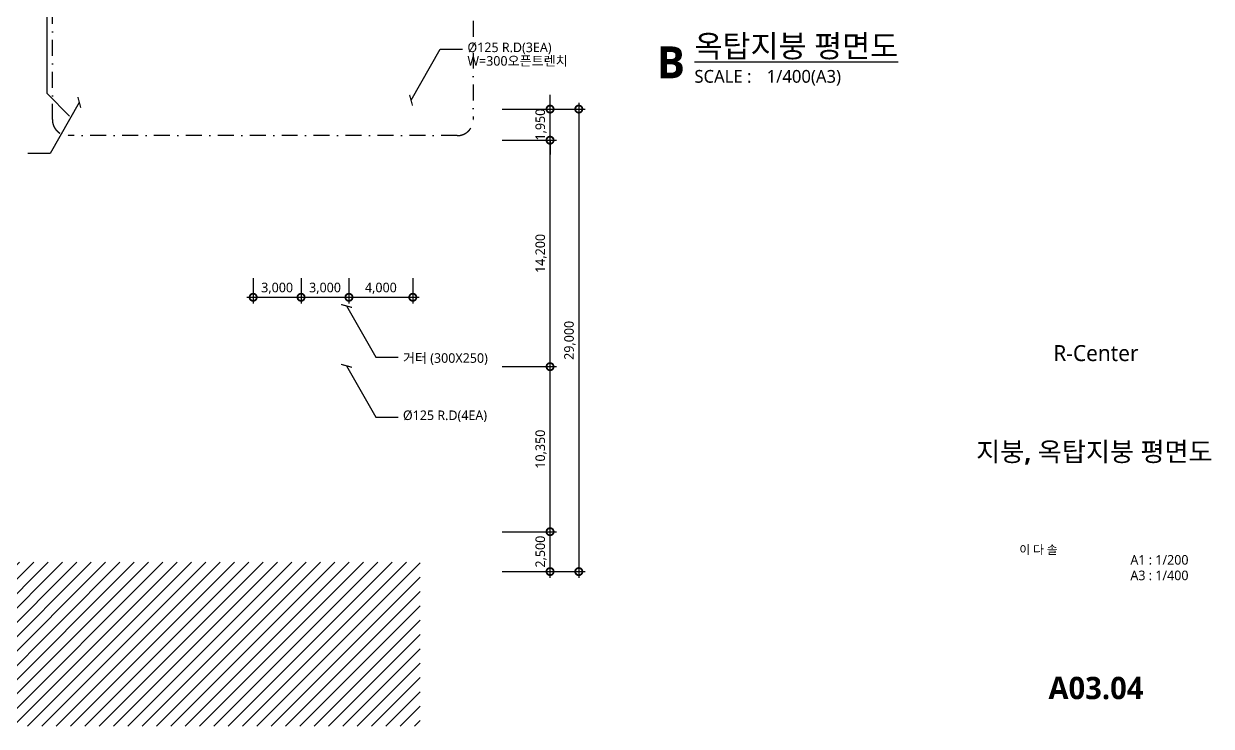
# Model space of a CAD drawing. Header units: millimetres. Extents: x -145104 to 501096, y 3876 to 113496.
# Drawn here: x 425322 to 499720, y 3876 to 47929 of the extents above; entities that cross this region are included whole.
import ezdxf
from ezdxf.enums import TextEntityAlignment as Align

# ---------------------------------------------------------------- set-up
doc = ezdxf.new("R2010")
doc.units = ezdxf.units.MM
doc.header["$LTSCALE"] = 200
doc.linetypes.add('DASHDOT-GAUN', pattern=[10, 5, -2.5, 0, -2.5])
doc.layers.get('DEFPOINTS').update_dxf_attribs({"color": 137})
for name, color, linetype in [('DIM', 7, 'Continuous'), ('HAT', 8, 'Continuous'), ('SYM', 6, 'Continuous'), ('SYM-LEAD', 6, 'Continuous'), ('TEXT', 3, 'Continuous'), ('XR-SHEET$0$TITLE', 7, 'Continuous'), ('XR-SHEET$1$SHT', 5, 'Continuous'), ('XR-SHEET$1$TEXT', 3, 'Continuous')]:
    doc.layers.add(name, color=color, linetype=linetype)
doc.styles.add('$0$스타일1', font='malgun.ttf')
doc.styles.add('XR-SHEET$0$굴림체(옥산)', font='malgun.ttf')
doc.styles.add('맑은고딕B', font='malgunbd.ttf')
doc.styles.add('스타일1', font='malgun.ttf')
doc.dimstyles.new('CJA', dxfattribs={"dimscale": 300, "dimtxt": 2.7, "dimasz": 1, "dimexe": 2, "dimexo": 3, "dimgap": 1, "dimtad": 1, "dimdec": 0, "dimzin": 1, "dimdsep": 46, "dimlunit": 6, "dimtxsty": '$0$스타일1', "dimblk": 'CJDOT', "dimcen": 0.09, "dimdle": 1, "dimclrd": 256, "dimclre": 256, "dimclrt": 3, "dimadec": 0, "dimazin": 0, "dimtfac": 1, "dimtdec": 0, "dimtix": 1, "dimtmove": 2, "dimatfit": 3, "dimldrblk": 'CJDOT', "dimfxl": 1, "dimtolj": 1, "dimtzin": 1, "dimarcsym": 0})
doc.dimstyles.new('DIM-QD 1', dxfattribs={"dimtxt": 3, "dimasz": 1.5, "dimexe": 1, "dimexo": 0, "dimgap": 1, "dimtad": 1, "dimdec": 3, "dimdsep": 46, "dimlunit": 6, "dimtxsty": '$0$스타일1', "dimblk1": 'ARCHTICK', "dimblk2": 'ARCHTICK', "dimsah": 1, "dimcen": 0, "dimclrd": 256, "dimclre": 256, "dimclrt": 3, "dimazin": 2, "dimtfac": 1, "dimtdec": 3, "dimtix": 1, "dimtmove": 2, "dimatfit": 3, "dimldrblk": 'ARCHTICK', "dimfxl": 1, "dimtolj": 1, "dimtzin": 0, "dimarcsym": 0})

# ---------------------------------------------------------------- blocks, each defined once
blk = doc.blocks.new('XR-SHEET$0$TITLE')
at = {"layer": 'XR-SHEET$0$TITLE', "true_color": 0x000000, "style": 'XR-SHEET$0$굴림체(옥산)'}
for tag, height, p in [('동명칭', 6, (776.77, -457.26)), ('SCALE-A1', 3, (797.5, -522)), ('SCALE-A3', 3, (797.5, -527)), ('DATA', 3, (797.5, -540))]:
    blk.add_attdef(tag, text='', height=height, dxfattribs=at).set_placement(p, align=Align.MIDDLE)
for tag, height, p in [('TITLE1', 6, (776.5, -479.4)), ('TITLE4', 6, (776.5, -484.39)), ('TITLE2', 6, (776.5, -489)), ('TITLE5', 6, (776.5, -493.99)), ('TITLE3', 6, (776.5, -498.7)), ('NAME-1', 3, (760.16, -517.5)), ('NAME-2', 3, (760.16, -526.5)), ('A0.00', 7, (776.5, -561))]:
    blk.add_attdef(tag, text='', height=height, dxfattribs=at).set_placement(p, align=Align.MIDDLE_CENTER)
blk = doc.blocks.new('dwgtitle')
at = {"layer": 'SYM', "color": 3, "style": '스타일1'}
blk.add_text('SCALE :', height=4, dxfattribs=at).set_placement((12.25, -1.4))
for tag, p, height in [('%%UTITLE', (12.25, 6.59), 7), ('1/100', (34.89, -1.4), 4)]:
    blk.add_attdef(tag, p, '', height=height, dxfattribs=at)
at = {"layer": 'SYM', "color": 6, "style": '맑은고딕B'}
blk.add_attdef('A', text='', height=10, dxfattribs=at).set_placement((4.89, 5), align=Align.MIDDLE)
blk = doc.blocks.new('_ARCHTICK')
at = {"color": 0, "linetype": 'ByBlock', "const_width": 0.15}
blk.add_lwpolyline([(-0.5, -0.5), (0.5, 0.5)], dxfattribs=at)
blk = doc.blocks.new('_DotSmall')
at = {"color": 0, "linetype": 'ByBlock', "const_width": 0.5}
blk.add_lwpolyline([(-0.0625, 0, 1), (0.0625, 0, 1)], format="xyb", close=True, dxfattribs=at)
blk = doc.blocks.new('*D221')
at = {"layer": 'DEFPOINTS', "color": 0, "transparency": 16777216}
for p in [(454696, 42576), (454696, 13576), (460096, 13576)]:
    blk.add_point(p, dxfattribs=at)
at = {"layer": 'DIM', "color": 7, "lineweight": -2, "transparency": 16777216}
for p, q in [((455296, 42576), (460496, 42576)), ((460096, 42976), (460096, 13176)), ((455296, 13576), (460496, 13576))]:
    blk.add_line(p, q, dxfattribs=at)
at = {"layer": 'DIM', "color": 7, "lineweight": -2, "transparency": 16777216, "xscale": 900, "yscale": 900, "zscale": 900}
for p, rotation in [((460096, 42576), 90), ((460096, 13576), 270)]:
    blk.add_blockref('_DotSmall', p, dxfattribs=dict(at, rotation=rotation))
at = {"layer": 'DIM', "color": 3, "transparency": 16777216, "insert": (459536, 28076), "char_height": 600, "attachment_point": 5, "rotation": 90, "style": '$0$스타일1'}
blk.add_mtext('\\A1;29,000', dxfattribs=at)
blk = doc.blocks.new('CJDOT')
blk.add_line((-2, 0), (2, 0))
at = {"const_width": 0.5}
blk.add_lwpolyline([(-0.25, 0, 1), (0.25, 0, 1)], format="xyb", close=True, dxfattribs=at)
blk = doc.blocks.new('*D222')
at = {"layer": 'DEFPOINTS', "color": 0, "transparency": 16777216}
for p in [(454696, 42576), (458296, 42576), (454696, 40626)]:
    blk.add_point(p, dxfattribs=at)
at = {"layer": 'DIM', "color": 7, "lineweight": -2, "transparency": 16777216}
for p, q in [((458296, 42576), (458296, 43476)), ((455296, 42576), (458696, 42576)), ((458296, 40626), (458296, 42576)), ((455296, 40626), (458696, 40626)), ((458296, 40626), (458296, 39726))]:
    blk.add_line(p, q, dxfattribs=at)
at = {"layer": 'DIM', "color": 7, "lineweight": -2, "transparency": 16777216, "xscale": 900, "yscale": 900, "zscale": 900}
for p, rotation in [((458296, 42576), 270), ((458296, 40626), 90)]:
    blk.add_blockref('_DotSmall', p, dxfattribs=dict(at, rotation=rotation))
at = {"layer": 'DIM', "color": 3, "transparency": 16777216, "insert": (457734, 41601), "char_height": 600, "attachment_point": 5, "rotation": 90, "style": '$0$스타일1'}
blk.add_mtext('\\A1;1,950', dxfattribs=at)
blk = doc.blocks.new('*D223')
at = {"layer": 'DEFPOINTS', "color": 0, "transparency": 16777216}
for p in [(454696, 40626), (458296, 40626), (454696, 26426)]:
    blk.add_point(p, dxfattribs=at)
at = {"layer": 'DIM', "color": 7, "lineweight": -2, "transparency": 16777216}
for p, q in [((458296, 26026), (458296, 41026)), ((455296, 40626), (458696, 40626)), ((455296, 26426), (458696, 26426))]:
    blk.add_line(p, q, dxfattribs=at)
at = {"layer": 'DIM', "color": 7, "lineweight": -2, "transparency": 16777216, "xscale": 900, "yscale": 900, "zscale": 900}
for p, rotation in [((458296, 40626), 90), ((458296, 26426), 270)]:
    blk.add_blockref('_DotSmall', p, dxfattribs=dict(at, rotation=rotation))
at = {"layer": 'DIM', "color": 3, "transparency": 16777216, "insert": (457734, 33526), "char_height": 600, "attachment_point": 5, "rotation": 90, "style": '$0$스타일1'}
blk.add_mtext('\\A1;14,200', dxfattribs=at)
blk = doc.blocks.new('*D224')
at = {"layer": 'DEFPOINTS', "color": 0, "transparency": 16777216}
for p in [(454696, 26426), (458296, 26426), (454696, 16076)]:
    blk.add_point(p, dxfattribs=at)
at = {"layer": 'DIM', "color": 7, "lineweight": -2, "transparency": 16777216}
for p, q in [((458296, 15676), (458296, 26826)), ((455296, 26426), (458696, 26426)), ((455296, 16076), (458696, 16076))]:
    blk.add_line(p, q, dxfattribs=at)
at = {"layer": 'DIM', "color": 7, "lineweight": -2, "transparency": 16777216, "xscale": 900, "yscale": 900, "zscale": 900}
for p, rotation in [((458296, 26426), 90), ((458296, 16076), 270)]:
    blk.add_blockref('_DotSmall', p, dxfattribs=dict(at, rotation=rotation))
at = {"layer": 'DIM', "color": 3, "transparency": 16777216, "insert": (457734, 21251), "char_height": 600, "attachment_point": 5, "rotation": 90, "style": '$0$스타일1'}
blk.add_mtext('\\A1;10,350', dxfattribs=at)
blk = doc.blocks.new('*D220')
at = {"layer": 'DEFPOINTS', "color": 0, "transparency": 16777216}
for p in [(454696, 16076), (458296, 16076), (454696, 13576)]:
    blk.add_point(p, dxfattribs=at)
at = {"layer": 'DIM', "color": 7, "lineweight": -2, "transparency": 16777216}
for p, q in [((458296, 13176), (458296, 16476)), ((455296, 16076), (458696, 16076)), ((455296, 13576), (458696, 13576))]:
    blk.add_line(p, q, dxfattribs=at)
at = {"layer": 'DIM', "color": 7, "lineweight": -2, "transparency": 16777216, "xscale": 900, "yscale": 900, "zscale": 900}
for p, rotation in [((458296, 16076), 90), ((458296, 13576), 270)]:
    blk.add_blockref('_DotSmall', p, dxfattribs=dict(at, rotation=rotation))
at = {"layer": 'DIM', "color": 3, "transparency": 16777216, "insert": (457736, 14826), "char_height": 600, "attachment_point": 5, "rotation": 90, "style": '$0$스타일1'}
blk.add_mtext('\\A1;2,500', dxfattribs=at)
blk = doc.blocks.new('*D227')
at = {"layer": 'DEFPOINTS', "color": 0, "transparency": 16777216}
for p in [(439696, 32576), (442696, 32576), (442696, 30776)]:
    blk.add_point(p, dxfattribs=at)
at = {"layer": 'DIM', "color": 7, "lineweight": -2, "transparency": 16777216}
for p, q in [((439696, 31976), (439696, 30376)), ((442696, 31976), (442696, 30376)), ((439296, 30776), (443096, 30776))]:
    blk.add_line(p, q, dxfattribs=at)
at = {"layer": 'DIM', "color": 7, "lineweight": -2, "transparency": 16777216, "xscale": 900, "yscale": 900, "zscale": 900, "rotation": 180}
blk.add_blockref('_DotSmall', (439696, 30776), dxfattribs=at)
at = {"layer": 'DIM', "color": 7, "lineweight": -2, "transparency": 16777216, "xscale": 900, "yscale": 900, "zscale": 900}
blk.add_blockref('_DotSmall', (442696, 30776), dxfattribs=at)
at = {"layer": 'DIM', "color": 3, "transparency": 16777216, "insert": (441196, 31337), "char_height": 600, "attachment_point": 5, "style": '스타일1'}
blk.add_mtext('\\A1;3,000', dxfattribs=at)
blk = doc.blocks.new('*D225')
at = {"layer": 'DEFPOINTS', "color": 0, "transparency": 16777216}
for p in [(442696, 32576), (445696, 32576), (445696, 30776)]:
    blk.add_point(p, dxfattribs=at)
at = {"layer": 'DIM', "color": 7, "lineweight": -2, "transparency": 16777216}
for p, q in [((442696, 31976), (442696, 30376)), ((445696, 31976), (445696, 30376)), ((442296, 30776), (446096, 30776))]:
    blk.add_line(p, q, dxfattribs=at)
at = {"layer": 'DIM', "color": 7, "lineweight": -2, "transparency": 16777216, "xscale": 900, "yscale": 900, "zscale": 900, "rotation": 180}
blk.add_blockref('_DotSmall', (442696, 30776), dxfattribs=at)
at = {"layer": 'DIM', "color": 7, "lineweight": -2, "transparency": 16777216, "xscale": 900, "yscale": 900, "zscale": 900}
blk.add_blockref('_DotSmall', (445696, 30776), dxfattribs=at)
at = {"layer": 'DIM', "color": 3, "transparency": 16777216, "insert": (444196, 31337), "char_height": 600, "attachment_point": 5, "style": '스타일1'}
blk.add_mtext('\\A1;3,000', dxfattribs=at)
blk = doc.blocks.new('*D226')
at = {"layer": 'DEFPOINTS', "color": 0, "transparency": 16777216}
for p in [(445696, 32576), (449696, 32576), (449696, 30776)]:
    blk.add_point(p, dxfattribs=at)
at = {"layer": 'DIM', "color": 7, "lineweight": -2, "transparency": 16777216}
for p, q in [((445696, 31976), (445696, 30376)), ((449696, 31976), (449696, 30376)), ((445296, 30776), (450096, 30776))]:
    blk.add_line(p, q, dxfattribs=at)
at = {"layer": 'DIM', "color": 7, "lineweight": -2, "transparency": 16777216, "xscale": 900, "yscale": 900, "zscale": 900, "rotation": 180}
blk.add_blockref('_DotSmall', (445696, 30776), dxfattribs=at)
at = {"layer": 'DIM', "color": 7, "lineweight": -2, "transparency": 16777216, "xscale": 900, "yscale": 900, "zscale": 900}
blk.add_blockref('_DotSmall', (449696, 30776), dxfattribs=at)
at = {"layer": 'DIM', "color": 3, "transparency": 16777216, "insert": (447696, 31337), "char_height": 600, "attachment_point": 5, "style": '스타일1'}
blk.add_mtext('\\A1;4,000', dxfattribs=at)

msp = doc.modelspace()

# ---------------------------------------------------------------- hatches: boundary and pattern name
at = {"layer": 'HAT'}
h = msp.add_hatch(dxfattribs=at)
h.set_pattern_fill('ANSI31', color=256, scale=200)
h.set_pattern_definition([(45, (337196.06, 118476.2), (-449.0128, 449.0128), [])])
h.paths.add_polyline_path([(450166.1, 14166.2), (349126.1, 14166.2), (349126.1, 3876.2), (450166.1, 3876.2)])

# ---------------------------------------------------------------- linework, layer by layer
at = {"layer": 'SYM', "color": 3, "linetype": 'DASHDOT-GAUN'}
msp.add_lwpolyline([(428114.4, 87114), (452482.4, 87114, -0.4142136), (453482.4, 86114), (453482.4, 41914, -0.4142136), (452482.4, 40914), (428114.4, 40914, -0.4142136), (427114.4, 41914), (427114.4, 86114, -0.4142136)], format="xyb", close=True, dxfattribs=at)
at = {"layer": 'SYM'}
msp.add_lwpolyline([(428196.1, 42141.2), (426781.8, 43555.4), (426781.8, 84597)], dxfattribs=at)

# ---------------------------------------------------------------- block references
at = {"layer": 'SYM', "xscale": 200.0000000000001, "yscale": 200.0000000000001, "zscale": 200.0000000000001}
msp.add_blockref('dwgtitle', (464889.7, 44509.6), dxfattribs=at).add_auto_attribs({'%%UTITLE': '%%u옥탑지붕 평면도', '1/100': '1/400(A3)', 'A': 'B'})
at = {"layer": 'TEXT'}
ref = msp.add_blockref('XR-SHEET$0$TITLE', (337196.1, -323.8), dxfattribs=dict(at, xscale=200, yscale=200, zscale=200))
ref.add_attrib('TITLE2', '지붕, 옥탑지붕 평면도', dxfattribs={"layer": 'XR-SHEET$1$SHT', "color": 4, "true_color": 0x000004, "height": 1200, "style": '맑은고딕B'}).set_placement((492396.1, 21093.4), align=Align.MIDDLE_CENTER)
ref.add_attrib('NAME-1', '이 다 솔', dxfattribs={"layer": 'XR-SHEET$1$TEXT', "color": 3, "true_color": 0x000003, "height": 540, "style": '스타일1'}).set_placement((487696.1, 14942.7, 2754.3), align=Align.MIDDLE_LEFT)
ref.add_attrib('SCALE-A1', 'A1 : 1/200', dxfattribs={"layer": 'XR-SHEET$1$SHT', "color": 3, "true_color": 0x000003, "height": 600, "style": '스타일1'}).set_placement((496474.3, 14310.6), align=Align.MIDDLE_CENTER)
ref.add_attrib('SCALE-A3', 'A3 : 1/400', dxfattribs={"layer": 'XR-SHEET$1$SHT', "color": 3, "true_color": 0x000003, "height": 600, "style": '스타일1'}).set_placement((496474.3, 13337.7), align=Align.MIDDLE_CENTER)
ref.add_attrib('A0.00', 'A03.04', dxfattribs={"layer": 'XR-SHEET$1$SHT', "color": 4, "true_color": 0x000004, "height": 1400, "style": '맑은고딕B'}).set_placement((492496.1, 6276.2), align=Align.MIDDLE_CENTER)

# ---------------------------------------------------------------- texts
at = {"layer": 'TEXT', "color": 3, "style": '스타일1'}
for s, p in [('%%C125 R.D(3EA)', (453120.1, 46148.9)), ('W=300오픈트렌치', (453120.1, 45298.4)), ('거터 (300X250)', (449078.9, 26667)), ('%%C125 R.D(4EA)', (449078.9, 23078.4))]:
    msp.add_text(s, height=600, dxfattribs=at).set_placement(p)
at = {"layer": 'TEXT', "style": '스타일1'}
msp.add_text('R-Center', height=1000, dxfattribs=at).set_placement((492496.1, 27276.2), align=Align.MIDDLE_CENTER)

# ---------------------------------------------------------------- dimensions: what is measured, and where the dimension line sits
at = {"layer": 'DIM'}
for base, p1, p2, picture, middle in [((458296.1, 42576.2), (454696.1, 40626.2), (454696.1, 42576.2), '*D222', (457734.1, 41601.2)), ((460096.1, 13576.2), (454696.1, 42576.2), (454696.1, 13576.2), '*D221', (459535.7, 28076.2)), ((458296.1, 40626.2), (454696.1, 26426.2), (454696.1, 40626.2), '*D223', (457734.1, 33526.2)), ((458296.1, 26426.2), (454696.1, 16076.2), (454696.1, 26426.2), '*D224', (457734.1, 21251.2)), ((458296.1, 16076.2), (454696.1, 13576.2), (454696.1, 16076.2), '*D220', (457735.7, 14826.2))]:
    dim = msp.add_linear_dim(base=base, p1=p1, p2=p2, angle=90, dimstyle='CJA', override={"dimscale": 200, "dimtxt": 3, "dimasz": 4.5, "dimblk1": 'DotSmall', "dimblk2": 'DotSmall', "dimsah": 1, "dimdle": 2, "dimclrd": 7, "dimclre": 7}, dxfattribs=at)
    dim.commit()
    dim.dimension.update_dxf_attribs({"geometry": picture, "text_midpoint": middle})
for base, p1, p2, picture, middle in [((442696.1, 30776.2), (439696.1, 32576.2), (442696.1, 32576.2), '*D227', (441196.1, 31336.5)), ((445696.1, 30776.2), (442696.1, 32576.2), (445696.1, 32576.2), '*D225', (444196.1, 31336.5)), ((449696.1, 30776.2), (445696.1, 32576.2), (449696.1, 32576.2), '*D226', (447696.1, 31336.5))]:
    dim = msp.add_linear_dim(base=base, p1=p1, p2=p2, dimstyle='CJA', override={"dimscale": 200, "dimtxt": 3, "dimasz": 4.5, "dimtxsty": '스타일1', "dimblk1": 'DotSmall', "dimblk2": 'DotSmall', "dimsah": 1, "dimdle": 2, "dimclrd": 7, "dimclre": 7}, dxfattribs=at)
    dim.commit()
    dim.dimension.update_dxf_attribs({"geometry": picture, "text_midpoint": middle})

# ---------------------------------------------------------------- leaders
at = {"layer": 'SYM-LEAD'}
for points in [[(449587.2, 43129.7), (451420.1, 46339.4), (452820.1, 46339.4)], [(428804, 42997.6), (426971.1, 39787.8), (425571.1, 39787.8)], [(445546.1, 30231.4), (447378.9, 27021.7), (448778.9, 27021.7)], [(445546.1, 26478.6), (447378.9, 23268.8), (448778.9, 23268.8)]]:
    msp.add_leader(points, dimstyle='DIM-QD 1', override={"dimscale": 200, "dimasz": 2.5, "dimtad": 0, "dimclrd": 6}, dxfattribs=at)

doc.saveas('drawing.dxf')
